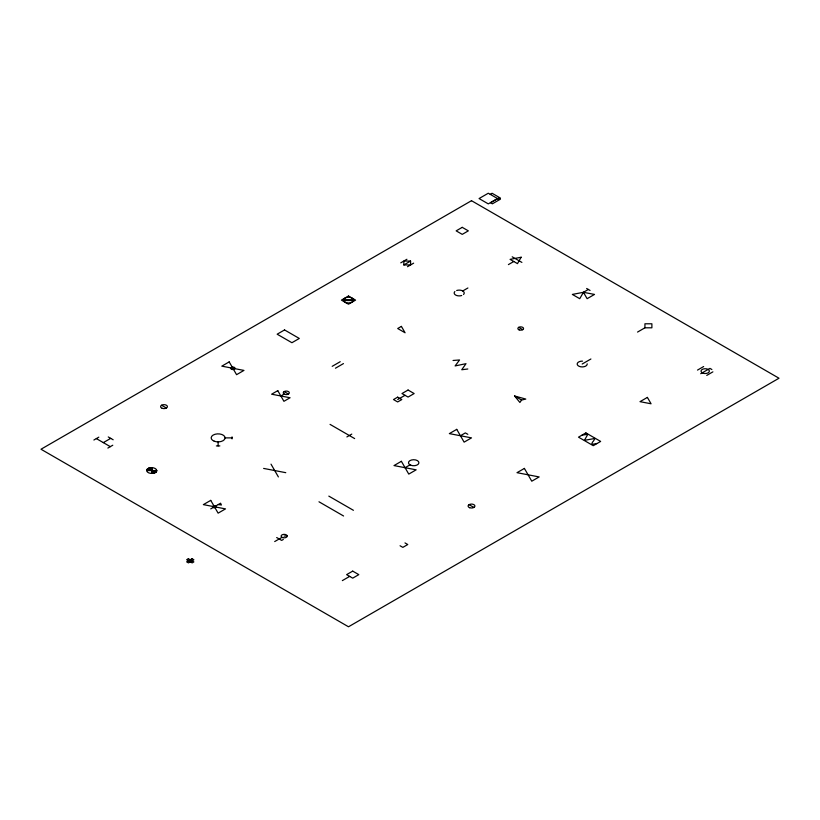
<?xml version="1.0" encoding="UTF-8"?>
<svg xmlns="http://www.w3.org/2000/svg" width="820" height="820" viewBox="0 0 820 820"><rect width="100%" height="100%" fill="white"/><g stroke="black" fill="none" stroke-linecap="round" stroke-linejoin="round"><path stroke-width="1.23" d="M583.43 292.299L587.12 298.695L594.5 294.431L583.43 292.299L579.74 298.695L572.36 294.431L583.43 292.299L588.35 289.46M521.571 400.037L519.911 402.466L514.55 395.978L525.784 399.073L521.571 400.037L514.55 395.978M490.237 194.33L492.082 193.264L500.446 198.091L498.601 199.157L488.289 193.223L479.064 198.553L488.289 203.883L497.514 198.553M93.89 440.012L98.81 437.162M400.775 262.83L406.925 259.274M403.85 264.942L410.574 261.057L410.574 264.942L403.85 264.942L403.85 261.057L410.574 261.057M407.499 266.715L413.649 263.159M103.33 442.615L110.71 438.362M107.861 448.068L112.781 445.229M280.85 395.978L284.161 394.071M332.192 366.335L340.208 361.712M456.689 290.505A5.012 2.89 0 0 1 462.746 290.967L467.902 287.984M508.4 264.604L513.781 261.498M335.441 368.221L343.457 363.588M397.7 399.535L405.018 395.312M210.74 508.892L220.58 503.213L221.421 505.017L218.294 504.536M346.87 436.937L351.79 434.098M274.7 541.559L282.018 537.336M582.2 364.018L590.902 358.996M637.55 332.069L644.93 327.805L651.89 327.805L651.89 323.787L644.93 323.787L644.93 327.805M405.08 467.707L410 464.858M460.43 435.748L465.35 432.909L467.81 434.323M283.33 539.457L281.67 540.411L276.678 537.53M697.512 370.086L703.662 366.54M342.35 580.611L349.668 576.388M700.71 373.715L709.935 368.385L711.862 369.502M706.737 375.416L712.887 371.86M596.857 443.497L591.65 444.45L592.44 442.246A41.861 24.169 0 0 1 593.434 441.088L595.053 438.444L584.424 440.34L587.786 434.374L582.2 435.041M467.81 368.99L461.732 369.748L465.996 363.68L455.12 365.925L459.559 359.97L453.05 360.472M284.151 536.095L287.143 535.849M343.529 299.771L353.471 299.771M343.539 300.51L353.461 300.51M225.08 437.88L232.039 437.88M216.377 445.916L219.862 445.916M150.337 467.759L151.7 467.759M149.445 467.964L151.7 467.964M148.85 468.158L151.7 468.158M148.41 468.363L151.7 468.363M148.051 468.568L151.7 468.568M147.754 468.763L151.7 468.763M147.498 468.968L151.7 468.968M147.292 469.163L151.7 469.163M147.128 469.368L151.7 469.368M146.985 469.573L151.7 469.573M146.872 469.768L151.7 469.768M146.79 469.973L151.7 469.973M146.729 470.167L151.7 470.167M146.698 470.372L151.7 470.372M146.688 470.547L156.712 470.547M151.7 470.772L156.692 470.772A5.012 2.89 0 0 0 149.506 467.943A5.012 2.89 0 0 0 148.891 472.935A5.012 2.89 0 0 0 156.692 470.752M151.7 470.977L156.651 470.977M151.7 471.172L156.589 471.172M151.7 471.377L156.497 471.377M151.7 471.582L156.374 471.582M151.7 471.777L156.23 471.777M151.7 471.982L156.046 471.982M151.7 472.176L155.831 472.176M151.7 472.381L155.564 472.381M151.7 472.586L155.257 472.586M151.7 472.781L154.867 472.781M151.7 472.986L154.385 472.986M151.7 473.181L153.74 473.181M152.623 473.386L151.7 473.386L151.7 467.656M263.63 468.415L285.77 472.679M586.649 288.476L590.051 290.444M512.203 256.814L521.889 262.41M518.681 327.354L522.719 329.681M284.161 391.591L288.445 394.071M231.342 367.391L234.417 369.174M330.05 424.381L354.65 438.587M469.081 504.659L473.919 507.447M328.82 496.11L353.42 510.306M404.988 542.922L407.765 544.531L402.845 547.37L400.068 545.761M161.581 405.234L166.419 408.032M318.98 501.789L343.58 515.995M108.25 436.937L113.17 439.776M96.35 438.587L110.321 446.654M190.332 559.722L192.147 560.767M188.374 560.859L190.189 561.905M271.01 464.151L278.39 476.932M232.039 436.875L232.039 438.884M218.12 441.898L218.12 445.916M587.202 363.854A5.012 2.89 0 0 1 582.292 366.919A5.012 2.89 0 0 1 577.188 363.967A5.012 2.89 0 0 1 582.487 361.138M462.746 290.967A5.012 2.89 0 0 1 463.536 294.462M461.711 295.507A5.012 2.89 0 0 1 455.654 295.056A5.012 2.89 0 0 1 454.864 291.561M521.161 257.234L517.471 263.63L510.091 259.366L521.161 257.234M471.5 200.695L41 449.237L348.5 626.777L779 378.225L471.5 200.695M498.601 198.091L490.524 202.755L492.369 203.821L500.446 199.157L498.601 198.091M229.19 361.897L221.81 366.151L243.95 370.414L236.57 374.678L229.19 361.897M284.54 329.937L277.16 334.201L291.92 342.719L299.3 338.455L284.54 329.937M462.244 227.345L456.156 230.861L462.244 234.366L468.333 230.861L462.244 227.345M348.5 296.02L341.417 300.11L348.5 304.199L355.583 300.11L348.5 296.02M277.775 390.658L271.625 394.205L290.075 397.751L283.925 401.308L277.775 390.658M401.39 326.391L397.7 328.512L405.08 332.776L401.39 326.391M210.74 500.374L203.36 504.628L225.5 508.892L218.12 513.156L210.74 500.374M408.063 390.033L401.974 393.549L408.063 397.064L414.151 393.549L408.063 390.033M397.659 397.157L393.508 399.555L397.659 401.943L401.81 399.555L397.659 397.157M188.374 558.727L186.642 559.722L192.147 562.899L193.879 561.905L188.374 558.727M192.064 558.727L186.642 561.854L188.457 562.899L193.879 559.773L192.064 558.727M401.39 461.311L394.01 465.575L416.15 469.829L408.77 474.093L401.39 461.311M456.74 429.352L449.36 433.616L471.5 437.88L464.12 442.134L456.74 429.352M524.39 468.415L517.01 472.679L539.15 476.932L531.77 481.196L524.39 468.415M585.89 432.909L578.51 437.162L593.27 445.69L600.65 441.426L585.89 432.909M647.39 397.403L640.01 401.656L651.08 403.788L647.39 397.403M352.713 571.12L346.624 574.635L352.713 578.151L358.801 574.635L352.713 571.12M282.644 537.612A3.024 1.742 0 0 0 287.184 536.095A3.024 1.742 0 0 0 282.644 534.589A3.024 1.742 0 0 0 282.644 537.612M213.538 507.59A1.701 0.984 0 0 0 216.131 506.791A1.701 0.984 0 0 0 213.62 505.899A1.701 0.984 0 0 0 213.538 507.59M214.225 441.201A6.96 4.018 0 0 0 225.059 438.167A6.96 4.018 0 0 0 215.076 434.262A6.96 4.018 0 0 0 214.225 441.201M162.135 408.288A3.423 1.978 0 0 0 167.413 406.74A3.423 1.978 0 0 0 162.452 404.865A3.423 1.978 0 0 0 162.135 408.288M469.634 507.703A3.423 1.978 0 0 0 474.913 506.155A3.423 1.978 0 0 0 469.952 504.29A3.423 1.978 0 0 0 469.634 507.703M410.769 465.227A5.217 3.013 0 0 0 418.897 462.952A5.217 3.013 0 0 0 411.414 460.02A5.217 3.013 0 0 0 410.769 465.227M284.786 394.348A3.024 1.742 0 0 0 289.327 392.831A3.024 1.742 0 0 0 284.786 391.314A3.024 1.742 0 0 0 284.786 394.348M231.691 369.338A2.183 1.261 0 0 0 235.053 368.354A2.183 1.261 0 0 0 231.896 367.165A2.183 1.261 0 0 0 231.691 369.338M345.999 302.611A5.012 2.89 0 0 0 353.512 300.11A5.012 2.89 0 0 0 345.999 297.609A5.012 2.89 0 0 0 345.999 302.611M519.142 329.896A2.849 1.65 0 0 0 523.549 328.605A2.849 1.65 0 0 0 519.409 327.047A2.849 1.65 0 0 0 519.142 329.896M703.119 373.213A4.172 2.409 0 0 0 709.372 371.122A4.172 2.409 0 0 0 703.119 369.041A4.172 2.409 0 0 0 703.119 373.213"/></g></svg>
